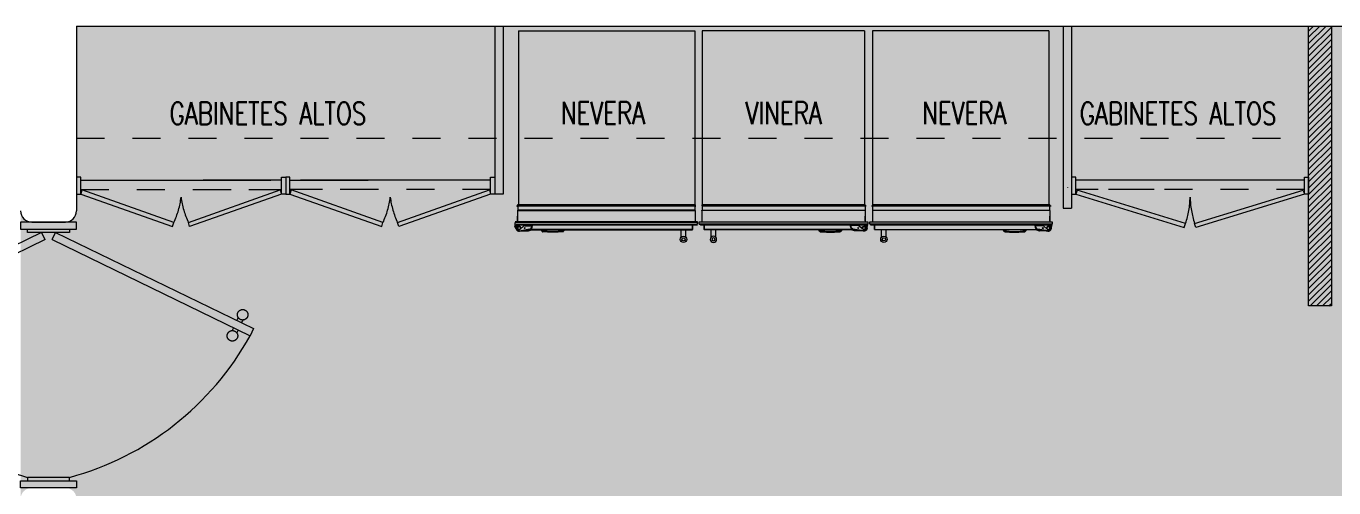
# Model space of a CAD drawing. Header units: metres. Extents: x 113 to 2416, y -346 to 476.
# Drawn here: x 137.987 to 142.657, y -160.458 to -158.808 of the extents above; entities that cross this region are included whole.
import ezdxf

# ---------------------------------------------------------------- set-up
doc = ezdxf.new("R2010")
doc.units = ezdxf.units.M
doc.linetypes.add('0', pattern=[0])
doc.linetypes.add('DASHED', pattern=[0.75, 0.5, -0.25])
doc.layers.get('0').update_dxf_attribs({"color": 250, "linetype": '0', "lineweight": 20})
for name, color, linetype, lineweight in [('A-DOOR', 35, 'Continuous', 5), ('A-WALL', 250, 'Continuous', 20), ('baños', 140, 'Continuous', 0), ('MOB FIJOS', 251, 'Continuous', 0), ('MOBILIARIOS', 252, 'Continuous', 0), ('piso', 253, 'Continuous', 0), ('PLF 01', 252, 'Continuous', 9), ('PROYECCION', 9, 'DASHED', 0), ('SE-3', 253, 'Continuous', 5), ('textos', 7, 'Continuous', 0)]:
    doc.layers.add(name, color=color, linetype=linetype, lineweight=lineweight)
doc.styles.add('Arch-Dim', font='romans.shx', dxfattribs={"width": 0.75})

# ---------------------------------------------------------------- blocks, each defined once
blk = doc.blocks.new('A$C0952172f')
at = {"layer": 'A-DOOR'}
for p, q in [((0.569, 1.4639), (0.5435, 1.4515)), ((0.887, 0.7445), (0.5435, 1.4515)), ((0.9125, 0.7569), (0.569, 1.4639)), ((0.564, 1.4092), (0.5538, 1.4042)), ((0.5895, 1.4216), (0.5997, 1.4265)), ((0.5977, 1.4046), (0.608, 1.4096)), ((0.5723, 1.3923), (0.562, 1.3873)), ((0.887, 0.7445), (0.9125, 0.7569)), ((0.887, 0.7193), (0.5435, 0.0124)), ((0.9125, 0.707), (0.569, 0)), ((0.887, 0.7193), (0.9125, 0.707)), ((0.564, 0.0547), (0.5538, 0.0597)), ((0.5723, 0.0716), (0.562, 0.0766)), ((0.5977, 0.0592), (0.608, 0.0543)), ((0.569, 0), (0.5435, 0.0124)), ((0.5895, 0.0423), (0.5997, 0.0374))]:
    blk.add_line(p, q, dxfattribs=at)
for points in [[(0, 0.8319), (0.025, 0.8319), (0.025, 0.6319), (0, 0.6319)], [(0.0375, 0.8069), (0.025, 0.8069), (0.025, 0.6569), (0.0375, 0.6569)], [(0.9125, 0.8069), (0.925, 0.8069), (0.925, 0.6569), (0.9125, 0.6569)], [(0.95, 0.8319), (0.925, 0.8319), (0.925, 0.6319), (0.95, 0.6319)]]:
    blk.add_lwpolyline(points, close=True, dxfattribs=at)
for centre, start, end in [((1.0509, 0.5323), 118.902, 164.8359), ((1.0509, 0.9316), 195.1641, 241.098)]:
    blk.add_arc(centre, 1.05, start, end, dxfattribs=at)
for points in [[(0.5244, 1.3886), (0.5244, 1.3937), (0.5295, 1.4024), (0.5382, 1.4075), (0.5483, 1.4074), (0.557, 1.4024), (0.5621, 1.3937), (0.5621, 1.3836), (0.557, 1.3748), (0.5483, 1.3698), (0.5382, 1.3698), (0.5295, 1.3749), (0.5244, 1.3836), (0.5244, 1.3886)], [(0.5997, 1.4252), (0.5997, 1.4303), (0.6047, 1.439), (0.6135, 1.444), (0.6236, 1.444), (0.6323, 1.439), (0.6373, 1.4302), (0.6373, 1.4202), (0.6323, 1.4114), (0.6236, 1.4064), (0.6135, 1.4064), (0.6047, 1.4114), (0.5997, 1.4202), (0.5997, 1.4252)], [(0.5244, 0.0753), (0.5244, 0.0702), (0.5295, 0.0615), (0.5382, 0.0564), (0.5483, 0.0564), (0.557, 0.0615), (0.5621, 0.0702), (0.5621, 0.0803), (0.557, 0.089), (0.5483, 0.0941), (0.5382, 0.0941), (0.5295, 0.089), (0.5244, 0.0803), (0.5244, 0.0753)], [(0.5997, 0.0387), (0.5997, 0.0336), (0.6047, 0.0249), (0.6135, 0.0199), (0.6236, 0.0199), (0.6323, 0.0249), (0.6373, 0.0337), (0.6373, 0.0437), (0.6323, 0.0525), (0.6236, 0.0575), (0.6135, 0.0575), (0.6047, 0.0525), (0.5997, 0.0437), (0.5997, 0.0387)]]:
    blk.add_open_spline(points, degree=2, dxfattribs=at)
blk = doc.blocks.new('PL BASE 1N NASAS 09')
at = {"layer": 'PLF 01'}
h = blk.add_hatch(dxfattribs=at)
h.set_pattern_fill('LINE', color=256, scale=0.005, angle=45)
h.set_pattern_definition([(45, (-98.539091, -50.599719), (-0.01122532, 0.01122532), [])])
h.paths.add_polyline_path([(-99.1496, -50.4497), (-99.231, -50.4497), (-99.231, -49.4497), (-99.2199, -49.4497), (-99.1933, -49.4497), (-99.1496, -49.4497)])
at = {"layer": 'A-WALL'}
for p, q in [((-103.6311, -49.4497), (-103.6311, -50.1097)), ((-103.6311, -49.4497), (-99.231, -49.4497)), ((-99.231, -49.4497), (-99.0311, -49.4497)), ((-103.7911, -50.1497), (-103.6711, -50.1497))]:
    blk.add_line(p, q, dxfattribs=at)
for centre, start, end in [((-103.7911, -50.1097), 180, 270), ((-103.6711, -50.1097), 270, 0)]:
    blk.add_arc(centre, 0.04, start, end, dxfattribs=at)
at = {"layer": 'MOB FIJOS'}
for p, q in [((-102.1372, -49.4497), (-102.1372, -50.0497)), ((-102.1072, -49.4497), (-102.1072, -50.0497)), ((-100.1072, -49.4497), (-100.1072, -50.0997)), ((-100.0772, -49.4497), (-100.0772, -50.0997)), ((-100.1072, -50.0997), (-100.0772, -50.0997))]:
    blk.add_line(p, q, dxfattribs=at)
at = {"layer": 'MOB FIJOS', "ltscale": 0.01}
blk.add_line((-102.1072, -50.0497), (-102.1372, -50.0497), dxfattribs=at)
at = {"layer": 'MOB FIJOS'}
for points in [[(-103.6161, -49.9897), (-103.6311, -49.9897), (-103.6311, -50.0497), (-103.6161, -50.0497)], [(-102.8992, -49.9897), (-102.8842, -49.9897), (-102.8842, -50.0497), (-102.8992, -50.0497)], [(-102.8692, -49.9897), (-102.8842, -49.9897), (-102.8842, -50.0497), (-102.8692, -50.0497)], [(-102.1522, -49.9897), (-102.1372, -49.9897), (-102.1372, -50.0497), (-102.1522, -50.0497)], [(-100.0622, -49.9897), (-100.0772, -49.9897), (-100.0772, -50.0497), (-100.0622, -50.0497)], [(-99.246, -49.9897), (-99.231, -49.9897), (-99.231, -50.0497), (-99.246, -50.0497)], [(-103.6117, -50.0353), (-103.616, -50.0497), (-103.2879, -50.1661), (-103.2837, -50.1517)], [(-102.9035, -50.0353), (-102.8993, -50.0497), (-103.2273, -50.1661), (-103.2316, -50.1517)], [(-102.8648, -50.0353), (-102.8691, -50.0497), (-102.541, -50.1661), (-102.5367, -50.1517)], [(-102.1566, -50.0353), (-102.1523, -50.0497), (-102.4804, -50.1661), (-102.4847, -50.1517)], [(-100.0575, -50.0355), (-100.0622, -50.0497), (-99.675, -50.169), (-99.6703, -50.1547)], [(-99.2508, -50.0355), (-99.2461, -50.0497), (-99.6333, -50.169), (-99.638, -50.1547)]]:
    blk.add_lwpolyline(points, close=True, dxfattribs=at)
at = {"layer": 'MOBILIARIOS'}
blk.add_line((-100.0915, -50.0255), (-100.0915, -50.0262), dxfattribs=at)
at = {"layer": 'piso'}
for p, q in [((-103.6161, -49.9997), (-102.9372, -49.9997)), ((-102.8992, -49.9997), (-103.1789, -49.9997)), ((-102.8692, -49.9997), (-102.5894, -49.9997)), ((-102.1522, -49.9997), (-102.8311, -49.9997)), ((-99.246, -49.9997), (-100.0622, -49.9997))]:
    blk.add_line(p, q, dxfattribs=at)
at = {"layer": 'PLF 01'}
blk.add_lwpolyline([(-99.1496, -49.4497), (-99.1496, -50.4497), (-99.231, -50.4497), (-99.231, -49.4497)], dxfattribs=at)
at = {"layer": 'PROYECCION', "color": 252, "linetype": 'DASHED', "ltscale": 0.1}
for p, q in [((-103.6311, -49.8497), (-99.2323, -49.8497)), ((-103.6161, -50.0331), (-102.8864, -50.0331)), ((-103.1789, -50.0331), (-102.8992, -50.0331)), ((-102.1522, -50.0331), (-102.8819, -50.0331)), ((-102.5894, -50.0331), (-102.8692, -50.0331)), ((-99.7825, -50.0331), (-100.0622, -50.0331)), ((-99.246, -50.0331), (-100.0622, -50.0331))]:
    blk.add_line(p, q, dxfattribs=at)
for centre, radius, start, end in [((-103.5483, -50.0267), 0.2927, 334.7316, 353.3114), ((-102.9669, -50.0267), 0.2927, 186.6886, 205.2684), ((-102.8014, -50.0267), 0.2927, 334.7316, 353.3114), ((-102.22, -50.0267), 0.2927, 186.6886, 205.2684), ((-99.9685, -50.055), 0.3144, 341.5016, 358.95), ((-99.3398, -50.055), 0.3144, 181.05, 198.4984)]:
    blk.add_arc(centre, radius, start, end, dxfattribs=at)
at = {"color": 1, "rotation": 90}
blk.add_blockref('A$C0952172f', (-102.9991, -51.0997), dxfattribs=at)
at = {"layer": 'textos', "char_height": 0.08, "width": 26.65337, "style": 'Arch-Dim'}
for s, insert, attachment_point in [('\\pxt5.9124,29;GABINETES ALTOS', (-103.2984, -49.7217), 1), ('\\pxt5.9124,29;NEVERA', (-101.9013, -49.7199), 1), ('\\pxt5.9124,29;VINERA', (-101.2419, -49.7199), 1), ('\\pxt5.9124,29;NEVERA', (-100.31, -49.7199), 3), ('\\pxt5.9124,29;GABINETES ALTOS', (-100.0481, -49.7217), 1)]:
    blk.add_mtext(s, dxfattribs=dict(at, insert=insert, attachment_point=attachment_point))
blk = doc.blocks.new('A$C217258af')
at = {"layer": 'MOBILIARIOS'}
for p, q in [((0, 0.0119), (0, 0.5919)), ((0, 0.5919), (0.6225, 0.5919)), ((0.6225, 0.5925), (0.6225, 0.0094)), ((0.6227, 0.0092), (0.6227, 0.5927)), ((0.6227, 0.5927), (0.6259, 0.5927)), ((0.6259, 0.5927), (0.6259, 0.0092)), ((0.6262, 0.0094), (0.6262, 0.5925)), ((0.6264, 0.0098), (0.6264, 0.592)), ((0.6264, 0.592), (0.6415, 0.592)), ((0.6415, 0.592), (0.6415, 0.0098)), ((0.6417, 0.5925), (0.6417, 0.0094)), ((0.642, 0.0092), (0.642, 0.5927)), ((0.642, 0.5927), (0.6826, 0.5927)), ((0.6826, 0.6017), (0.6826, 0.0002)), ((0.6905, 0.6019), (0.6828, 0.6019)), ((0.6828, 0.6019), (0.6828, 0)), ((0.6905, 0.6019), (0.6828, 0.6019)), ((0.6905, 0.6019), (0.6905, 0)), ((0.694, 0.5983), (0.694, 0.0615)), ((0.7098, 0.5847), (0.694, 0.5847)), ((0.7098, 0.5839), (0.694, 0.5839)), ((0.7098, 0.5839), (0.694, 0.5839)), ((0.7098, 0.5839), (0.7098, 0.5847)), ((0.7098, 0.5839), (0.7098, 0.5839)), ((0.7098, 0.5839), (0.7098, 0.0537)), ((0.7114, 0.0451), (0.7114, 0.5831)), ((0.7115, 0.5428), (0.7115, 0.56)), ((0.7378, 0.56), (0.7115, 0.56)), ((0.7378, 0.5428), (0.7115, 0.5428)), ((0.7378, 0.5597), (0.7378, 0.56)), ((0.7378, 0.5428), (0.7378, 0.5432)), ((0.7114, 0.1746), (0.7139, 0.1746)), ((0.7138, 0.1739), (0.7114, 0.1739)), ((0.7139, 0.1746), (0.7155, 0.1746)), ((0.7166, 0.1732), (0.7146, 0.1732)), ((0.7165, 0.1729), (0.7146, 0.1729)), ((0.7114, 0.0951), (0.7138, 0.0951)), ((0.7139, 0.0945), (0.7114, 0.0945)), ((0.7139, 0.0945), (0.7154, 0.0945)), ((0.7146, 0.0961), (0.7165, 0.0961)), ((0.7146, 0.0959), (0.7166, 0.0959)), ((0.6938, 0.0615), (0.6938, 0.0608)), ((0.6989, 0.0615), (0.6938, 0.0615)), ((0.6938, 0.0608), (0.6989, 0.0608)), ((0.6938, 0.0608), (0.6938, 0.0604)), ((0.6989, 0.0604), (0.6938, 0.0604)), ((0.6938, 0.0604), (0.6938, 0.0604)), ((0.694, 0.0603), (0.6961, 0.0604)), ((0.694, 0.0603), (0.694, 0.0143)), ((0.694, 0.0592), (0.6953, 0.0592)), ((0.6961, 0.0592), (0.6953, 0.0592)), ((0.6967, 0.0592), (0.6953, 0.0592)), ((0.6989, 0.0604), (0.6961, 0.0604)), ((0.6961, 0.0604), (0.6961, 0.0592)), ((0.6967, 0.0592), (0.6961, 0.0592)), ((0.6967, 0.0592), (0.6967, 0.0592)), ((0.6967, 0.0343), (0.6967, 0.0592)), ((0.6967, 0.0343), (0.6967, 0.0592)), ((0.6989, 0.0615), (0.6989, 0.0608)), ((0.6989, 0.0604), (0.6989, 0.0604)), ((0.7154, 0.0161), (0.7091, 0.0519)), ((0.7091, 0.0519), (0.7091, 0.0519)), ((0.7154, 0.0161), (0.7091, 0.0519)), ((0.7102, 0.0521), (0.7095, 0.0519)), ((0.7095, 0.0519), (0.7158, 0.0162)), ((0.7165, 0.0163), (0.7102, 0.0521)), ((0.7149, 0.0481), (0.7114, 0.0592)), ((0, 0.012), (0.6225, 0.012)), ((0, 0.0119), (0.6225, 0.0119)), ((0.0031, 0.012), (0.0031, 0.0119)), ((0.6227, 0.0092), (0.6259, 0.0092)), ((0.6258, 0.0092), (0.6258, 0.0057)), ((0.6258, 0.0057), (0.6265, 0.0057)), ((0.6264, 0.0098), (0.6415, 0.0098)), ((0.6265, 0.0057), (0.6265, 0.0098)), ((0.642, 0.0092), (0.6826, 0.0092)), ((0.6544, 0.0092), (0.6798, 0.0092)), ((0.679, 0.0092), (0.6627, 0.0092)), ((0.6828, 0), (0.6905, 0)), ((0.6938, 0.0143), (0.6938, 0.0143)), ((0.6938, 0.0143), (0.6938, 0.0097)), ((0.6938, 0.0097), (0.6938, 0.0093)), ((0.6938, 0.0097), (0.6938, 0.0097)), ((0.6938, 0.0093), (0.6938, 0.0086)), ((0.6938, 0.0003), (0.6938, 0.0023)), ((0.694, 0.0086), (0.694, 0.0036)), ((0.6942, 0), (0.6941, 0)), ((0.7032, 0.003), (0.6942, 0)), ((0.6945, 0.0082), (0.6945, 0.0085)), ((0.6961, 0.0074), (0.6966, 0.0079)), ((0.6967, 0.0343), (0.6967, 0.0343)), ((0.697, 0.0081), (0.697, 0.0081)), ((0.7095, 0.0182), (0.6982, 0.0305)), ((0.6982, 0.0305), (0.6982, 0.0304)), ((0.7095, 0.0182), (0.6982, 0.0304)), ((0.7007, 0.0109), (0.7007, 0.0109)), ((0.7052, 0.0198), (0.7052, 0.02)), ((0.7052, 0.02), (0.7074, 0.02)), ((0.706, 0.019), (0.7074, 0.019)), ((0.7074, 0.019), (0.7074, 0.02)), ((0.7074, 0.019), (0.7087, 0.019)), ((0.7095, 0.0182), (0.7095, 0.0182)), ((0.7153, 0.0233), (0.7153, 0.0458)), ((0.7154, 0.0161), (0.7154, 0.0161)), ((0.7165, 0.0163), (0.7158, 0.0162))]:
    blk.add_line(p, q, dxfattribs=at)
at = {"layer": 'MOBILIARIOS', "flags": 128}
for points in [[(0.7098, 0.5839), (0.7101, 0.5838), (0.7102, 0.5837)], [(0.7181, 0.1718), (0.7181, 0.1718), (0.7178, 0.1721), (0.7173, 0.1725), (0.7166, 0.1731)], [(0.7183, 0.1701), (0.7183, 0.1701), (0.7183, 0.1701), (0.7183, 0.1699), (0.7183, 0.1694), (0.7185, 0.1672), (0.7189, 0.1625), (0.7191, 0.1578), (0.7194, 0.1531), (0.7196, 0.1483), (0.7198, 0.1388), (0.7197, 0.1293), (0.7195, 0.1197), (0.7193, 0.115), (0.7191, 0.1103), (0.7188, 0.1055), (0.7186, 0.1032), (0.7185, 0.1017), (0.7184, 0.1006), (0.7184, 0.0999), (0.7183, 0.0992), (0.7183, 0.099), (0.7183, 0.0989), (0.7183, 0.0989)]]:
    blk.add_lwpolyline(points, dxfattribs=at)
at = {"layer": 'MOBILIARIOS'}
for centre, radius in [((0.7458, 0.5514), 0.0114), ((0.7458, 0.5514), 0.00572), ((0.7052, 0.0343), 0.00154)]:
    blk.add_circle(centre, radius, dxfattribs=at)
for centre, radius, start, end in [((0.6227, 0.5925), 0.000229, 90, 180), ((0.6259, 0.5925), 0.000229, 0, 90), ((0.6264, 0.5923), 0.000229, 180, 270), ((0.6415, 0.5923), 0.000229, 270, 0), ((0.642, 0.5925), 0.000229, 90, 180), ((0.6828, 0.6017), 0.000229, 90, 187.4947), ((0.6905, 0.5983), 0.00357, 0, 90), ((0.7098, 0.5831), 0.00165, 0, 90), ((0.7095, 0.5813), 0.00258, 42.7885, 84.5838), ((0.7115, 0.5599), 0.000114, 90, 180), ((0.7115, 0.5429), 0.000114, 180, 270), ((0.7145, 0.1741), 0.000724, 141.7037, 199.2055), ((0.5049, 0.1345), 0.2126, 349.3283, 10.6717), ((0.7147, 0.173), 0.000179, 133.2305, 213.1311), ((0.5049, 0.1345), 0.2131, 349.6146, 10.3854), ((0.5049, 0.1345), 0.2144, 10.3852, 10.7714), ((0.7167, 0.173), 0.000145, 108.5483, 213.579), ((0.3855, 0.1345), 0.3333, 353.38, 6.62), ((0.3855, 0.1345), 0.3347, 6.1118, 6.4041), ((0.7143, 0.0949), 0.000521, 147.5924, 231.4984), ((0.7147, 0.096), 0.000204, 152.5213, 221.0822), ((0.5049, 0.1345), 0.2144, 349.228, 349.6148), ((0.7166, 0.096), 0.000132, 138.1064, 259.7663), ((-0.0117, 0.9063), 1.0896, 311.9454, 312.0483), ((0.3855, 0.1345), 0.3347, 353.5959, 353.8866), ((0.6989, 0.0501), 0.0114, 10.0174, 90), ((0.6989, 0.0501), 0.0108, 10.0174, 90), ((0.6989, 0.0501), 0.0103, 10.0174, 90), ((0.6989, 0.0501), 0.0103, 10.0174, 90), ((0.7074, 0.0458), 0.00787, 0, 17.4622), ((0.6227, 0.0094), 0.000229, 180, 270), ((0.6259, 0.0094), 0.000229, 270, 360), ((0.6264, 0.0096), 0.000229, 90, 180), ((0.6415, 0.0096), 0.000229, 360, 90), ((0.642, 0.0094), 0.000229, 180, 270), ((0.6627, 0.0095), 0.000343, 265.8847, 270), ((0.679, 0.0095), 0.000343, 270, 274.1153), ((0.6828, 0.0002), 0.000229, 172.5053, 270), ((0.6905, 0.0036), 0.00357, 270, 0), ((0.6938, 0.0057), 0.00857, 36.8699, 90), ((0.6938, 0.0057), 0.00399, 36.8699, 90), ((0.6938, 0.0057), 0.00401, 36.8699, 90), ((0.6938, 0.0057), 0.00355, 36.8699, 90), ((0.6938, 0.0057), 0.00286, 36.8699, 90), ((0.6941, 0.0003), 0.000343, 180, 270), ((0.6938, 0.0057), 0.00858, 36.8699, 88.5484), ((0.6941, 0.0082), 0.000343, 267.6053, 0), ((0.7052, 0.0143), 0.0114, 216.8699, 10.0174), ((0.7052, 0.0143), 0.0108, 216.8699, 10.0174), ((0.7024, 0.0343), 0.00571, 180, 222.6072), ((0.7024, 0.0343), 0.00572, 180, 222.6072), ((0.7052, 0.0143), 0.0103, 216.8699, 10.0174), ((0.7052, 0.0143), 0.0103, 216.8699, 10.0174), ((0.7052, 0.0143), 0.00608, 62.2819, 201.819), ((0.7052, 0.0143), 0.00572, 90, 216.8699), ((0.7052, 0.0143), 0.00501, 90, 69.4022), ((0.7052, 0.0143), 0.00573, 216.8699, 42.6072), ((0.7052, 0.0143), 0.00572, 216.8699, 42.6072), ((0.706, 0.0198), 0.000801, 180, 270), ((0.7052, 0.0143), 0.00572, 42.6072, 55.0848)]:
    blk.add_arc(centre, radius, start, end, dxfattribs=at)
blk = doc.blocks.new('PL MUEBLES 1N NASAS 09')
at = {"layer": 'MOBILIARIOS'}
for p, q in [((60.2085, 38.7369), (60.8385, 38.7369)), ((60.2085, 38.7369), (60.2085, 38.1147)), ((60.2085, 38.7369), (60.2085, 38.1147)), ((60.2085, 38.7338), (60.2085, 38.7338)), ((60.8385, 38.7369), (60.8385, 38.1147)), ((62.1033, 38.7369), (61.4733, 38.7369)), ((61.4733, 38.7369), (61.4733, 38.1147)), ((62.1033, 38.7369), (62.1033, 38.1147)), ((62.1033, 38.7369), (62.1033, 38.1147)), ((62.1033, 38.7338), (62.1033, 38.7338)), ((60.2023, 38.1114), (60.2023, 38.1107)), ((60.2057, 38.1114), (60.2023, 38.1114)), ((60.2023, 38.1107), (60.2064, 38.1107)), ((60.2057, 38.1145), (60.8393, 38.1145)), ((60.2057, 38.1145), (60.2057, 38.1113)), ((60.8393, 38.1113), (60.2057, 38.1113)), ((60.8391, 38.1147), (60.206, 38.1147)), ((60.206, 38.111), (60.8391, 38.111)), ((60.2064, 38.1108), (60.8386, 38.1108)), ((60.2064, 38.1108), (60.2064, 38.0957)), ((60.8386, 38.1108), (60.8386, 38.0957)), ((60.8386, 38.1107), (60.8427, 38.1107)), ((60.8393, 38.1145), (60.8393, 38.1113)), ((60.8427, 38.1114), (60.8393, 38.1114)), ((61.4691, 38.1114), (61.4725, 38.1114)), ((61.4732, 38.1107), (61.4691, 38.1107)), ((62.1061, 38.1145), (61.4725, 38.1145)), ((61.4725, 38.1145), (61.4725, 38.1113)), ((61.4725, 38.1113), (62.1061, 38.1113)), ((61.4727, 38.1147), (62.1058, 38.1147)), ((62.1058, 38.111), (61.4727, 38.111)), ((62.1054, 38.1108), (61.4732, 38.1108)), ((61.4732, 38.1108), (61.4732, 38.0957)), ((62.1054, 38.1108), (62.1054, 38.0957)), ((62.1095, 38.1107), (62.1054, 38.1107)), ((62.1061, 38.1145), (62.1061, 38.1113)), ((62.1061, 38.1114), (62.1095, 38.1114)), ((62.1095, 38.1114), (62.1095, 38.1107)), ((60.2057, 38.0952), (60.8393, 38.0952)), ((60.2057, 38.0952), (60.2057, 38.0546)), ((60.2057, 38.0828), (60.2057, 38.0574)), ((60.2057, 38.0582), (60.2057, 38.0745)), ((60.8391, 38.0955), (60.206, 38.0955)), ((60.8386, 38.0957), (60.2064, 38.0957)), ((60.8393, 38.0952), (60.8393, 38.0546)), ((62.1061, 38.0952), (61.4725, 38.0952)), ((61.4725, 38.0952), (61.4725, 38.0546)), ((61.4727, 38.0955), (62.1058, 38.0955)), ((61.4732, 38.0957), (62.1054, 38.0957)), ((62.1061, 38.0952), (62.1061, 38.0546)), ((62.1061, 38.0828), (62.1061, 38.0574)), ((62.1061, 38.0582), (62.1061, 38.0745)), ((60.8477, 38.0506), (60.1958, 38.0506)), ((60.1958, 38.0506), (60.1958, 38.0429)), ((60.8477, 38.0429), (60.1958, 38.0429)), ((60.1989, 38.0301), (60.1958, 38.0392)), ((60.1958, 38.0392), (60.1958, 38.0392)), ((60.8482, 38.0546), (60.1968, 38.0546)), ((60.1969, 38.0434), (60.1989, 38.0434)), ((60.2051, 38.0432), (60.2001, 38.0432)), ((60.204, 38.0411), (60.2044, 38.0406)), ((60.2047, 38.0402), (60.2047, 38.0402)), ((60.2048, 38.0427), (60.2051, 38.0427)), ((60.2058, 38.0434), (60.2052, 38.0434)), ((60.2063, 38.0434), (60.2058, 38.0434)), ((60.2063, 38.0434), (60.2063, 38.0434)), ((60.2109, 38.0434), (60.2063, 38.0434)), ((60.2074, 38.0365), (60.2074, 38.0365)), ((60.2109, 38.0434), (60.2109, 38.0434)), ((60.2569, 38.0432), (60.2109, 38.0432)), ((60.2127, 38.0218), (60.2484, 38.0281)), ((60.2127, 38.0218), (60.2484, 38.0281)), ((60.2485, 38.0277), (60.2127, 38.0214)), ((60.2127, 38.0218), (60.2127, 38.0218)), ((60.2129, 38.0207), (60.2127, 38.0214)), ((60.2129, 38.0207), (60.2486, 38.027)), ((60.2147, 38.0277), (60.227, 38.039)), ((60.2148, 38.0277), (60.2147, 38.0277)), ((60.2148, 38.0277), (60.227, 38.039)), ((60.2156, 38.0312), (60.2156, 38.0298)), ((60.2156, 38.0298), (60.2156, 38.0285)), ((60.2156, 38.0298), (60.2166, 38.0298)), ((60.2164, 38.032), (60.2166, 38.032)), ((60.2166, 38.032), (60.2166, 38.0298)), ((60.2199, 38.0219), (60.2423, 38.0219)), ((60.227, 38.039), (60.227, 38.039)), ((60.2309, 38.0405), (60.2558, 38.0405)), ((60.2309, 38.0405), (60.2309, 38.0405)), ((60.2309, 38.0405), (60.2558, 38.0405)), ((60.2417, 38.0258), (60.8296, 38.0258)), ((60.2447, 38.0223), (60.2558, 38.0258)), ((60.2484, 38.0281), (60.2484, 38.0281)), ((60.2486, 38.027), (60.2485, 38.0277)), ((60.8304, 38.0274), (60.2503, 38.0274)), ((60.2558, 38.0432), (60.2558, 38.0419)), ((60.2558, 38.0411), (60.2558, 38.0419)), ((60.2558, 38.0405), (60.2558, 38.0419)), ((60.2569, 38.0411), (60.2558, 38.0411)), ((60.2558, 38.0405), (60.2558, 38.0411)), ((60.2558, 38.0405), (60.2558, 38.0405)), ((60.2569, 38.0383), (60.2569, 38.0434)), ((60.2574, 38.0434), (60.2569, 38.0434)), ((60.2569, 38.0434), (60.2569, 38.0434)), ((60.2569, 38.0432), (60.2569, 38.0411)), ((60.2569, 38.0383), (60.2569, 38.0411)), ((60.2569, 38.0383), (60.2569, 38.0383)), ((60.2574, 38.0434), (60.2574, 38.0383)), ((60.2581, 38.0434), (60.2574, 38.0434)), ((60.2581, 38.0383), (60.2574, 38.0383)), ((60.2581, 38.0383), (60.2581, 38.0434)), ((60.8449, 38.0432), (60.2581, 38.0432)), ((60.291, 38.0233), (60.291, 38.0258)), ((60.291, 38.0233), (60.291, 38.0218)), ((60.2917, 38.0258), (60.2917, 38.0234)), ((60.2924, 38.0226), (60.2924, 38.0206)), ((60.2927, 38.0226), (60.2927, 38.0207)), ((60.3695, 38.0207), (60.3695, 38.0226)), ((60.3697, 38.0206), (60.3697, 38.0226)), ((60.3704, 38.0234), (60.3704, 38.0258)), ((60.3711, 38.0258), (60.3711, 38.0233)), ((60.3711, 38.0233), (60.3711, 38.0217)), ((60.7894, 38.0257), (60.8066, 38.0257)), ((60.7894, 37.9994), (60.7894, 38.0257)), ((60.8066, 37.9994), (60.8066, 38.0257)), ((60.8304, 38.0274), (60.8304, 38.0432)), ((60.8304, 38.0274), (60.8304, 38.0274)), ((60.8305, 38.0274), (60.8305, 38.0432)), ((60.8305, 38.0274), (60.8313, 38.0274)), ((60.8313, 38.0274), (60.8313, 38.0432)), ((60.8485, 38.0468), (60.8485, 38.0544)), ((61.4633, 38.0544), (62.1152, 38.0544)), ((61.4633, 38.0468), (61.4633, 38.0544)), ((61.4633, 38.0468), (62.1152, 38.0468)), ((61.4636, 38.0546), (62.115, 38.0546)), ((61.4669, 38.0432), (62.0537, 38.0432)), ((61.4805, 38.0274), (61.4805, 38.0432)), ((61.4813, 38.0274), (61.4805, 38.0274)), ((61.4813, 38.0274), (61.4813, 38.0432)), ((61.4813, 38.0274), (61.4813, 38.0432)), ((61.4813, 38.0274), (61.4813, 38.0274)), ((61.4813, 38.0274), (62.0615, 38.0274)), ((62.0701, 38.0258), (61.4822, 38.0258)), ((61.5224, 38.0257), (61.5052, 38.0257)), ((61.5052, 37.9994), (61.5052, 38.0257)), ((61.5224, 37.9994), (61.5224, 38.0257)), ((61.9407, 38.0258), (61.9407, 38.0233)), ((61.9407, 38.0233), (61.9407, 38.0217)), ((61.9414, 38.0234), (61.9414, 38.0258)), ((61.9421, 38.0206), (61.9421, 38.0226)), ((61.9423, 38.0207), (61.9423, 38.0226)), ((62.0191, 38.0226), (62.0191, 38.0207)), ((62.0194, 38.0226), (62.0194, 38.0206)), ((62.0201, 38.0258), (62.0201, 38.0234)), ((62.0208, 38.0233), (62.0208, 38.0258)), ((62.0208, 38.0233), (62.0208, 38.0218)), ((62.0537, 38.0434), (62.0544, 38.0434)), ((62.0537, 38.0383), (62.0537, 38.0434)), ((62.0537, 38.0383), (62.0544, 38.0383)), ((62.0544, 38.0434), (62.0544, 38.0383)), ((62.0544, 38.0434), (62.0549, 38.0434)), ((62.0549, 38.0383), (62.0549, 38.0434)), ((62.0549, 38.0434), (62.0549, 38.0434)), ((62.0549, 38.0432), (62.0549, 38.0411)), ((62.0549, 38.0432), (62.1009, 38.0432)), ((62.0549, 38.0383), (62.0549, 38.0411)), ((62.0549, 38.0411), (62.056, 38.0411)), ((62.0549, 38.0383), (62.0549, 38.0383)), ((62.056, 38.0432), (62.056, 38.0419)), ((62.056, 38.0411), (62.056, 38.0419)), ((62.056, 38.0405), (62.056, 38.0419)), ((62.056, 38.0405), (62.056, 38.0411)), ((62.056, 38.0405), (62.056, 38.0405)), ((62.0809, 38.0405), (62.056, 38.0405)), ((62.0809, 38.0405), (62.056, 38.0405)), ((62.0671, 38.0223), (62.056, 38.0258)), ((62.0632, 38.027), (62.0633, 38.0277)), ((62.0989, 38.0207), (62.0632, 38.027)), ((62.0633, 38.0277), (62.0991, 38.0214)), ((62.0991, 38.0218), (62.0634, 38.0281)), ((62.0634, 38.0281), (62.0634, 38.0281)), ((62.0991, 38.0218), (62.0634, 38.0281)), ((62.0919, 38.0219), (62.0695, 38.0219)), ((62.0809, 38.0405), (62.0809, 38.0405)), ((62.097, 38.0277), (62.0848, 38.039)), ((62.0848, 38.039), (62.0848, 38.039)), ((62.0971, 38.0277), (62.0848, 38.039)), ((62.0954, 38.032), (62.0952, 38.032)), ((62.0952, 38.032), (62.0952, 38.0298)), ((62.0962, 38.0298), (62.0952, 38.0298)), ((62.0962, 38.0312), (62.0962, 38.0298)), ((62.0962, 38.0298), (62.0962, 38.0285)), ((62.097, 38.0277), (62.0971, 38.0277)), ((62.0989, 38.0207), (62.0991, 38.0214)), ((62.0991, 38.0218), (62.0991, 38.0218)), ((62.1009, 38.0434), (62.1009, 38.0434)), ((62.1009, 38.0434), (62.1055, 38.0434)), ((62.1044, 38.0365), (62.1044, 38.0365)), ((62.1055, 38.0434), (62.106, 38.0434)), ((62.1055, 38.0434), (62.1055, 38.0434)), ((62.106, 38.0434), (62.1066, 38.0434)), ((62.1067, 38.0432), (62.1117, 38.0432)), ((62.107, 38.0427), (62.1067, 38.0427)), ((62.1071, 38.0402), (62.1071, 38.0402)), ((62.1078, 38.0411), (62.1074, 38.0406)), ((62.1122, 38.034), (62.1152, 38.043)), ((62.1149, 38.0434), (62.1129, 38.0434)), ((62.1152, 38.0544), (62.1152, 38.0468)), ((62.1152, 38.043), (62.1152, 38.0431)), ((60.7894, 37.9994), (60.7897, 37.9994)), ((60.8062, 37.9994), (60.8066, 37.9994)), ((61.5056, 37.9994), (61.5052, 37.9994)), ((61.5224, 37.9994), (61.5221, 37.9994))]:
    blk.add_line(p, q, dxfattribs=at)
at = {"layer": 'MOBILIARIOS', "flags": 128}
for points in [[(60.3667, 38.0189), (60.3667, 38.0189), (60.3667, 38.0189), (60.3665, 38.0189), (60.366, 38.0189), (60.3637, 38.0187), (60.3591, 38.0183), (60.3544, 38.0181), (60.3496, 38.0178), (60.3449, 38.0176), (60.3354, 38.0174), (60.3258, 38.0175), (60.3163, 38.0177), (60.3116, 38.0179), (60.3068, 38.0181), (60.3021, 38.0184), (60.2998, 38.0186), (60.2982, 38.0187), (60.2972, 38.0188), (60.2965, 38.0188), (60.2958, 38.0189), (60.2956, 38.0189), (60.2955, 38.0189), (60.2954, 38.0189)], [(60.3684, 38.0191), (60.3684, 38.0191), (60.3686, 38.0194), (60.3691, 38.0199), (60.3697, 38.0206)], [(60.8305, 38.0274), (60.8304, 38.0271), (60.8303, 38.027)], [(61.4813, 38.0274), (61.4814, 38.0271), (61.4815, 38.027)], [(61.9434, 38.0191), (61.9434, 38.0191), (61.9432, 38.0194), (61.9427, 38.0199), (61.9421, 38.0206)], [(61.9451, 38.0189), (61.9451, 38.0189), (61.9451, 38.0189), (61.9453, 38.0189), (61.9458, 38.0189), (61.9481, 38.0187), (61.9527, 38.0183), (61.9574, 38.0181), (61.9622, 38.0178), (61.9669, 38.0176), (61.9764, 38.0174), (61.986, 38.0175), (61.9955, 38.0177), (62.0002, 38.0179), (62.005, 38.0181), (62.0097, 38.0184), (62.012, 38.0186), (62.0136, 38.0187), (62.0146, 38.0188), (62.0153, 38.0188), (62.016, 38.0189), (62.0162, 38.0189), (62.0163, 38.0189), (62.0164, 38.0189)]]:
    blk.add_lwpolyline(points, dxfattribs=at)
at = {"layer": 'MOBILIARIOS'}
for centre, radius in [((60.2309, 38.032), 0.00154), ((62.0809, 38.032), 0.00154), ((60.798, 37.9915), 0.0114), ((60.798, 37.9915), 0.00572), ((61.5138, 37.9915), 0.0114), ((61.5138, 37.9915), 0.00572)]:
    blk.add_circle(centre, radius, dxfattribs=at)
for centre, radius, start, end in [((60.206, 38.1145), 0.000229, 90, 180), ((60.206, 38.1113), 0.000229, 180, 270), ((60.2062, 38.1108), 0.000229, 0, 90), ((60.8388, 38.1108), 0.000229, 90, 180), ((60.8391, 38.1145), 0.000229, 0, 90), ((60.8391, 38.1113), 0.000229, 270, 0), ((61.4727, 38.1145), 0.000229, 90, 180), ((61.4727, 38.1113), 0.000229, 180, 270), ((61.473, 38.1108), 0.000229, 0, 90), ((62.1056, 38.1108), 0.000229, 90, 180), ((62.1058, 38.1145), 0.000229, 0, 90), ((62.1058, 38.1113), 0.000229, 270, 0), ((60.206, 38.0952), 0.000229, 90, 180), ((60.2061, 38.0745), 0.000343, 175.8847, 180), ((60.2062, 38.0957), 0.000229, 270, 0), ((60.8388, 38.0957), 0.000229, 180, 270), ((60.8391, 38.0952), 0.000229, 0, 90), ((61.4727, 38.0952), 0.000229, 90, 180), ((61.473, 38.0957), 0.000229, 270, 0), ((62.1056, 38.0957), 0.000229, 180, 270), ((62.1058, 38.0952), 0.000229, 0, 90), ((62.1057, 38.0745), 0.000343, 0, 4.1153), ((60.1961, 38.0506), 0.000229, 82.5053, 180), ((60.1994, 38.0429), 0.00357, 180, 270), ((60.1962, 38.0392), 0.000343, 90, 180), ((60.2109, 38.032), 0.0114, 126.8699, 280.0174), ((60.2109, 38.032), 0.0108, 126.8699, 280.0174), ((60.2109, 38.032), 0.0103, 126.8699, 280.0174), ((60.2109, 38.032), 0.0103, 126.8699, 280.0174), ((60.2023, 38.0434), 0.00286, 306.8699, 0), ((60.2023, 38.0434), 0.00355, 306.8699, 0), ((60.2048, 38.0431), 0.000343, 177.6053, 270), ((60.2023, 38.0434), 0.00399, 306.8699, 0), ((60.2023, 38.0434), 0.00401, 306.8699, 0), ((60.2109, 38.032), 0.00573, 126.8699, 312.6072), ((60.2109, 38.032), 0.00572, 126.8699, 312.6072), ((60.2061, 38.0582), 0.000343, 180, 184.1153), ((60.2109, 38.032), 0.00501, 0, 339.4022), ((60.2023, 38.0434), 0.00857, 306.8699, 0), ((60.2023, 38.0434), 0.00858, 306.8699, 358.5484), ((60.2109, 38.032), 0.00572, 0, 126.8699), ((60.2109, 38.032), 0.00608, 332.2819, 111.819), ((60.2109, 38.032), 0.00572, 312.6072, 325.0848), ((60.2164, 38.0312), 0.000801, 90, 180), ((60.2309, 38.0348), 0.00571, 90, 132.6072), ((60.2309, 38.0348), 0.00572, 90, 132.6072), ((60.2423, 38.0298), 0.00787, 270, 287.4622), ((60.2466, 38.0383), 0.0103, 280.0174, 0), ((60.2466, 38.0383), 0.0103, 280.0174, 0), ((60.2466, 38.0383), 0.0108, 280.0174, 0), ((60.2466, 38.0383), 0.0114, 280.0174, 0), ((60.2914, 38.0229), 0.000521, 57.5924, 141.4984), ((60.3311, 38.2323), 0.2144, 259.228, 259.6148), ((60.3311, 38.2323), 0.2126, 259.3283, 280.6717), ((60.2926, 38.0225), 0.000204, 62.5213, 131.0822), ((60.2926, 38.0206), 0.000132, 48.1064, 169.7663), ((61.1029, 38.7489), 1.0896, 221.9454, 222.0483), ((60.3311, 38.2323), 0.2131, 259.6146, 280.3854), ((60.3311, 38.3517), 0.3333, 263.38, 276.62), ((60.3311, 38.3517), 0.3347, 263.5959, 263.8866), ((60.3311, 38.3517), 0.3347, 276.1118, 276.4041), ((60.3696, 38.0225), 0.000179, 43.2305, 123.1311), ((60.3696, 38.0205), 0.000145, 18.5483, 123.579), ((60.3311, 38.2323), 0.2144, 280.3852, 280.7714), ((60.3707, 38.0227), 0.000724, 51.7037, 109.2055), ((60.7895, 38.0257), 0.000114, 90, 180), ((60.8065, 38.0257), 0.000114, 0, 90), ((60.8279, 38.0277), 0.00258, 312.7885, 354.5838), ((60.8296, 38.0274), 0.00165, 270, 0), ((60.8449, 38.0468), 0.00357, 270, 0), ((60.8482, 38.0544), 0.000229, 0, 97.4947), ((61.4636, 38.0544), 0.000229, 82.5053, 180), ((61.4669, 38.0468), 0.00357, 180, 270), ((61.4822, 38.0274), 0.00165, 180, 270), ((61.4839, 38.0277), 0.00258, 185.4162, 227.2115), ((61.5053, 38.0257), 0.000114, 90, 180), ((61.5223, 38.0257), 0.000114, 0, 90), ((61.9411, 38.0227), 0.000724, 70.7945, 128.2963), ((61.9807, 38.2323), 0.2144, 259.2286, 259.6148), ((61.9807, 38.2323), 0.2126, 259.3283, 280.6717), ((61.9422, 38.0225), 0.000179, 56.8689, 136.7695), ((61.9422, 38.0205), 0.000145, 56.421, 161.4517), ((61.9807, 38.2323), 0.2131, 259.6146, 280.3854), ((61.9807, 38.3517), 0.3333, 263.38, 276.62), ((61.9807, 38.3517), 0.3347, 263.5959, 263.8882), ((61.9807, 38.3517), 0.3347, 276.1134, 276.4041), ((61.2089, 38.7489), 1.0896, 317.9517, 318.0546), ((62.0192, 38.0225), 0.000204, 48.9178, 117.4787), ((62.0192, 38.0206), 0.000132, 10.2337, 131.8936), ((61.9807, 38.2323), 0.2144, 280.3852, 280.772), ((62.0204, 38.0229), 0.000521, 38.5016, 122.4076), ((62.0652, 38.0383), 0.0114, 180, 259.9826), ((62.0652, 38.0383), 0.0108, 180, 259.9826), ((62.0652, 38.0383), 0.0103, 180, 259.9826), ((62.0652, 38.0383), 0.0103, 180, 259.9826), ((62.0695, 38.0298), 0.00787, 252.5378, 270), ((62.0809, 38.0348), 0.00571, 47.3928, 90), ((62.0809, 38.0348), 0.00572, 47.3928, 90), ((62.1009, 38.032), 0.00608, 68.181, 207.7181), ((62.1009, 38.032), 0.00572, 53.1301, 180), ((62.0954, 38.0312), 0.000801, 0, 90), ((62.1009, 38.032), 0.00501, 200.5978, 180), ((62.1009, 38.032), 0.00572, 214.9152, 227.3928), ((62.1009, 38.032), 0.00573, 227.3928, 53.1301), ((62.1009, 38.032), 0.00572, 227.3928, 53.1301), ((62.1009, 38.032), 0.0114, 259.9826, 53.1301), ((62.1009, 38.032), 0.0108, 259.9826, 53.1301), ((62.1009, 38.032), 0.0103, 259.9826, 53.1301), ((62.1009, 38.032), 0.0103, 259.9826, 53.1301), ((62.1095, 38.0434), 0.00857, 180, 233.1301), ((62.1095, 38.0434), 0.00858, 181.4516, 233.1301), ((62.1095, 38.0434), 0.00399, 180, 233.1301), ((62.1095, 38.0434), 0.00401, 180, 233.1301), ((62.1095, 38.0434), 0.00355, 180, 233.1301), ((62.1057, 38.0582), 0.000343, 355.8847, 0), ((62.1095, 38.0434), 0.00286, 180, 233.1301), ((62.107, 38.0431), 0.000343, 270, 2.3947), ((62.1117, 38.0468), 0.00357, 270, 0), ((62.1149, 38.0431), 0.000343, 0, 90), ((62.115, 38.0544), 0.000229, 0, 97.4947)]:
    blk.add_arc(centre, radius, start, end, dxfattribs=at)
at = {"layer": 'baños'}
blk.add_blockref('PL BASE 1N NASAS 09', (162.2615, 88.2033), dxfattribs=at)
at = {"layer": 'MOBILIARIOS', "xscale": -1, "rotation": 90}
blk.add_blockref('A$C217258af', (61.4565, 38.7373), dxfattribs=at)

msp = doc.modelspace()

# ---------------------------------------------------------------- hatches: boundary and pattern name
at = {"layer": 'SE-3', "true_color": 0x84b4e1, "transparency": 33554508}
h = msp.add_hatch(color=151, dxfattribs=at)
h.dxf.hatch_style = 1
edge = h.paths.add_edge_path()
edge.add_line((142.7671, -158.8081), (142.5671, -158.8081))
edge.add_line((142.5671, -158.8081), (139.271, -158.8081))
edge.add_line((139.271, -158.8081), (138.2164, -158.8081))
edge.add_line((138.2164, -158.8081), (138.1671, -158.8081))
edge.add_line((138.1671, -158.8081), (138.1671, -159.4681))
edge.add_arc((138.1271, -159.4681), 0.04, -85.5588, 0, ccw=False)
edge.add_line((138.1302, -159.5079), (138.0071, -159.5081))
edge.add_arc((138.0071, -159.4681), 0.04, 184.4546, 270, ccw=False)
edge.add_line((137.9672, -159.4712), (137.9671, -160.4981))
edge.add_arc((138.0071, -160.4981), 0.04, 90, 180, ccw=False)
edge.add_line((138.0071, -160.4581), (138.1271, -160.4581))
edge.add_arc((138.1271, -160.4981), 0.04, 0, 90, ccw=False)
edge.add_line((138.1671, -160.4981), (138.1671, -164.3381))
edge.add_arc((138.2371, -164.3381), 0.07, 180, 270)
edge.add_line((138.2371, -164.4081), (142.461, -164.4081))
edge.add_line((142.461, -164.4081), (142.7671, -164.4081))
edge.add_line((142.7671, -164.4081), (142.7671, -163.408))
edge.add_line((142.7671, -163.408), (142.9685, -163.408))
edge.add_line((142.9685, -163.408), (142.9685, -159.808))
edge.add_line((142.9685, -159.808), (142.7671, -159.808))
edge.add_line((142.7671, -159.808), (142.7671, -158.8081))

# ---------------------------------------------------------------- block references
msp.add_blockref('PL MUEBLES 1N NASAS 09', (79.5366, -197.5616))

doc.saveas('drawing.dxf')
